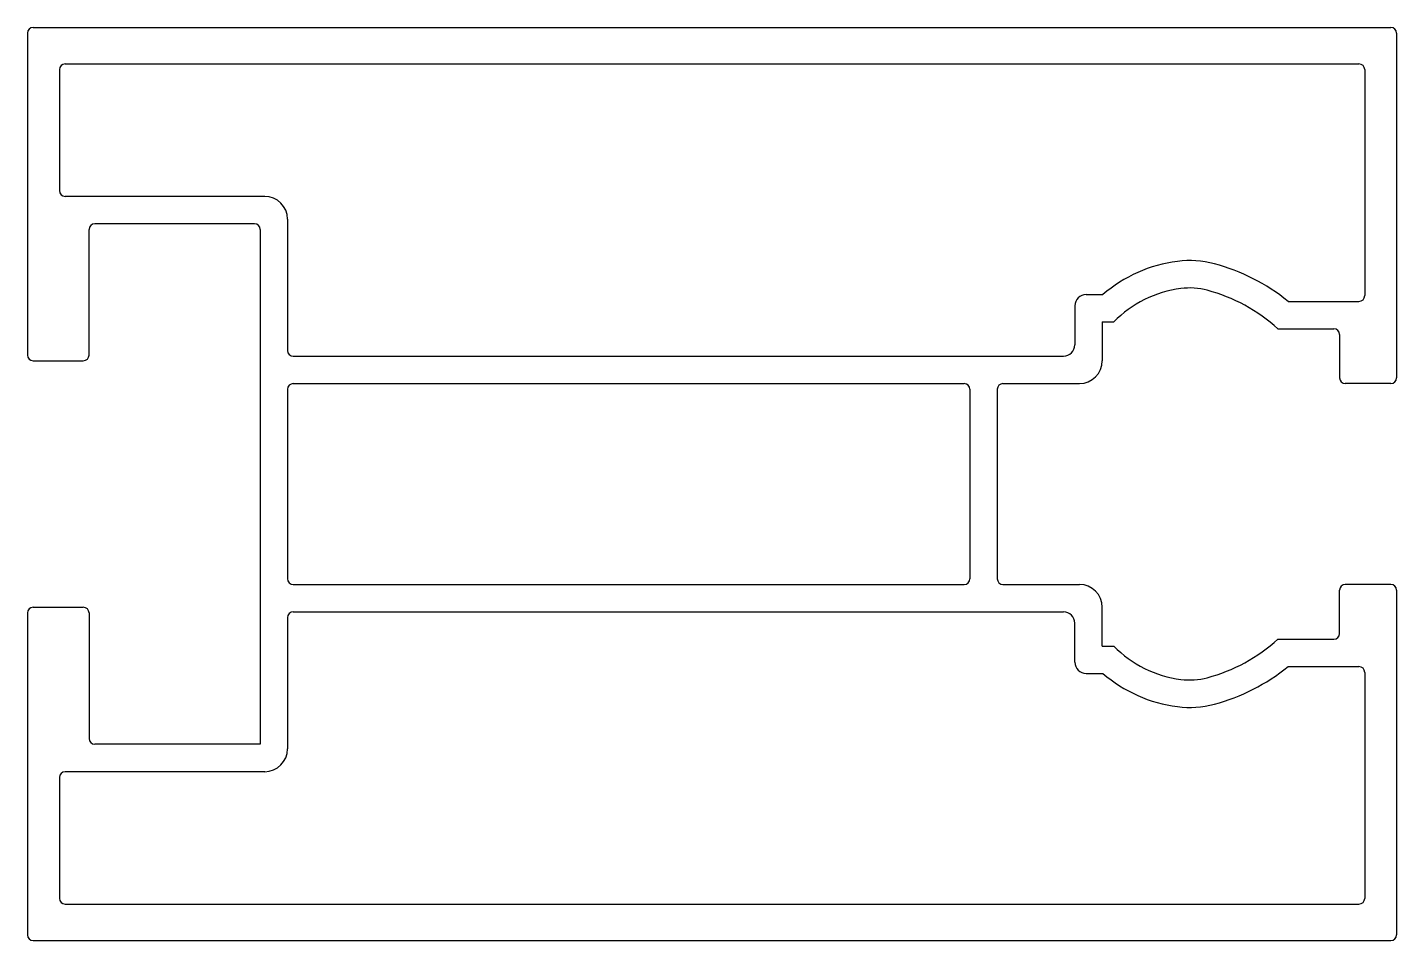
# Model space of a CAD drawing. Extents: x 565.7 to 625.7, y 572 to 612.
import ezdxf

# ---------------------------------------------------------------- set-up
doc = ezdxf.new("R2010")
doc.units = 0
doc.layers.get('0').update_dxf_attribs({"linetype": 'CONTINUOUS'})

msp = doc.modelspace()

# ---------------------------------------------------------------- linework, layer by layer
for p, q in [((565.734, 611.731), (565.734, 597.631)), ((565.984, 611.981), (625.484, 611.981)), ((625.734, 611.731), (625.734, 596.631)), ((567.384, 610.381), (624.084, 610.381)), ((567.134, 610.131), (567.134, 604.831)), ((624.334, 610.131), (624.334, 600.231)), ((576.134, 604.581), (567.384, 604.581)), ((568.434, 597.631), (568.434, 603.131)), ((575.684, 603.381), (568.684, 603.381)), ((575.934, 603.131), (575.934, 580.581)), ((577.134, 603.581), (577.134, 597.831)), ((612.134, 600.281), (612.863, 600.281)), ((611.634, 599.781), (611.634, 598.081)), ((620.976, 599.981), (624.084, 599.981)), ((612.834, 599.081), (613.335, 599.081)), ((612.834, 599.081), (612.834, 597.381)), ((620.534, 598.781), (622.984, 598.781)), ((623.234, 598.531), (623.234, 596.631)), ((565.984, 597.381), (568.184, 597.381)), ((577.384, 597.581), (611.134, 597.581)), ((577.134, 596.131), (577.134, 587.831)), ((577.384, 596.381), (606.784, 596.381)), ((607.034, 596.131), (607.034, 587.831)), ((608.234, 596.131), (608.234, 587.831)), ((608.484, 596.381), (611.834, 596.381)), ((625.484, 596.381), (623.484, 596.381)), ((577.384, 587.581), (606.784, 587.581)), ((608.484, 587.581), (611.834, 587.581)), ((625.484, 587.581), (623.484, 587.581)), ((623.234, 585.431), (623.234, 587.331)), ((625.734, 587.331), (625.734, 572.231)), ((565.734, 586.331), (565.734, 572.231)), ((565.984, 586.581), (568.184, 586.581)), ((568.434, 586.331), (568.434, 580.831)), ((577.384, 586.381), (611.134, 586.381)), ((612.834, 584.881), (612.834, 586.581)), ((577.134, 586.131), (577.134, 580.381)), ((611.634, 584.181), (611.634, 585.881)), ((620.534, 585.181), (622.984, 585.181)), ((612.834, 584.881), (613.335, 584.881)), ((620.976, 583.981), (624.084, 583.981)), ((612.134, 583.681), (612.863, 583.681)), ((624.334, 583.731), (624.334, 573.831)), ((575.934, 580.581), (568.684, 580.581)), ((567.134, 579.131), (567.134, 573.831)), ((576.134, 579.381), (567.384, 579.381)), ((567.384, 573.581), (624.084, 573.581)), ((565.984, 571.981), (625.484, 571.981))]:
    msp.add_line(p, q)
for centre, radius, start, end in [((565.984, 611.731), 0.25, 90, 180), ((625.484, 611.731), 0.25, 0, 90), ((567.384, 610.131), 0.25, 90, 180), ((624.084, 610.131), 0.25, 0, 90), ((567.384, 604.831), 0.25, 180, 270), ((576.134, 603.581), 1, 0, 90), ((568.684, 603.131), 0.25, 90, 180), ((575.684, 603.131), 0.25, 0, 90), ((616.923, 595.549), 6.235, 97.32864, 130.62167), ((616.663, 597.567), 4.2, 75.04451, 97.32864), ((615.501, 593.217), 8.703, 51.01211, 75.04451), ((612.134, 599.781), 0.5, 90, 180), ((616.923, 595.549), 5.035, 97.32864, 135.4454), ((616.663, 597.567), 3, 75.04451, 97.32864), ((615.501, 593.217), 7.503, 47.87273, 75.04451), ((624.084, 600.231), 0.25, 270, 0), ((622.984, 598.531), 0.25, 0, 90), ((565.984, 597.631), 0.25, 180, 270), ((568.184, 597.631), 0.25, 270, 0), ((577.384, 597.831), 0.25, 180, 270), ((611.134, 598.081), 0.5, 270, 360), ((611.834, 597.381), 1, 270, 0), ((623.484, 596.631), 0.25, 180, 270), ((625.484, 596.631), 0.25, 270, 0), ((577.384, 596.131), 0.25, 90, 180), ((606.784, 596.131), 0.25, 0, 90), ((608.484, 596.131), 0.25, 90, 180), ((577.384, 587.831), 0.25, 180, 270), ((606.784, 587.831), 0.25, 270, 0), ((608.484, 587.831), 0.25, 180, 270), ((611.834, 586.581), 1, 0, 90), ((623.484, 587.331), 0.25, 90, 180), ((625.484, 587.331), 0.25, 0, 90), ((565.984, 586.331), 0.25, 90, 180), ((568.184, 586.331), 0.25, 0, 90), ((577.384, 586.131), 0.25, 90, 180), ((611.134, 585.881), 0.5, 0, 90), ((615.501, 590.746), 7.503, 284.95549, 312.12727), ((622.984, 585.431), 0.25, 270, 0), ((616.923, 588.414), 5.035, 224.5546, 262.67136), ((612.134, 584.181), 0.5, 180, 270), ((615.501, 590.746), 8.703, 284.95549, 308.98789), ((624.084, 583.731), 0.25, 0, 90), ((616.923, 588.414), 6.235, 229.37833, 262.67136), ((616.663, 586.396), 3, 262.67136, 284.95549), ((616.663, 586.396), 4.2, 262.67136, 284.95549), ((568.684, 580.831), 0.25, 180, 270), ((576.134, 580.381), 1, 270, 0), ((567.384, 579.131), 0.25, 90, 180), ((567.384, 573.831), 0.25, 180, 270), ((624.084, 573.831), 0.25, 270, 0), ((565.984, 572.231), 0.25, 180, 270), ((625.484, 572.231), 0.25, 270, 0)]:
    msp.add_arc(centre, radius, start, end)

doc.saveas('drawing.dxf')
